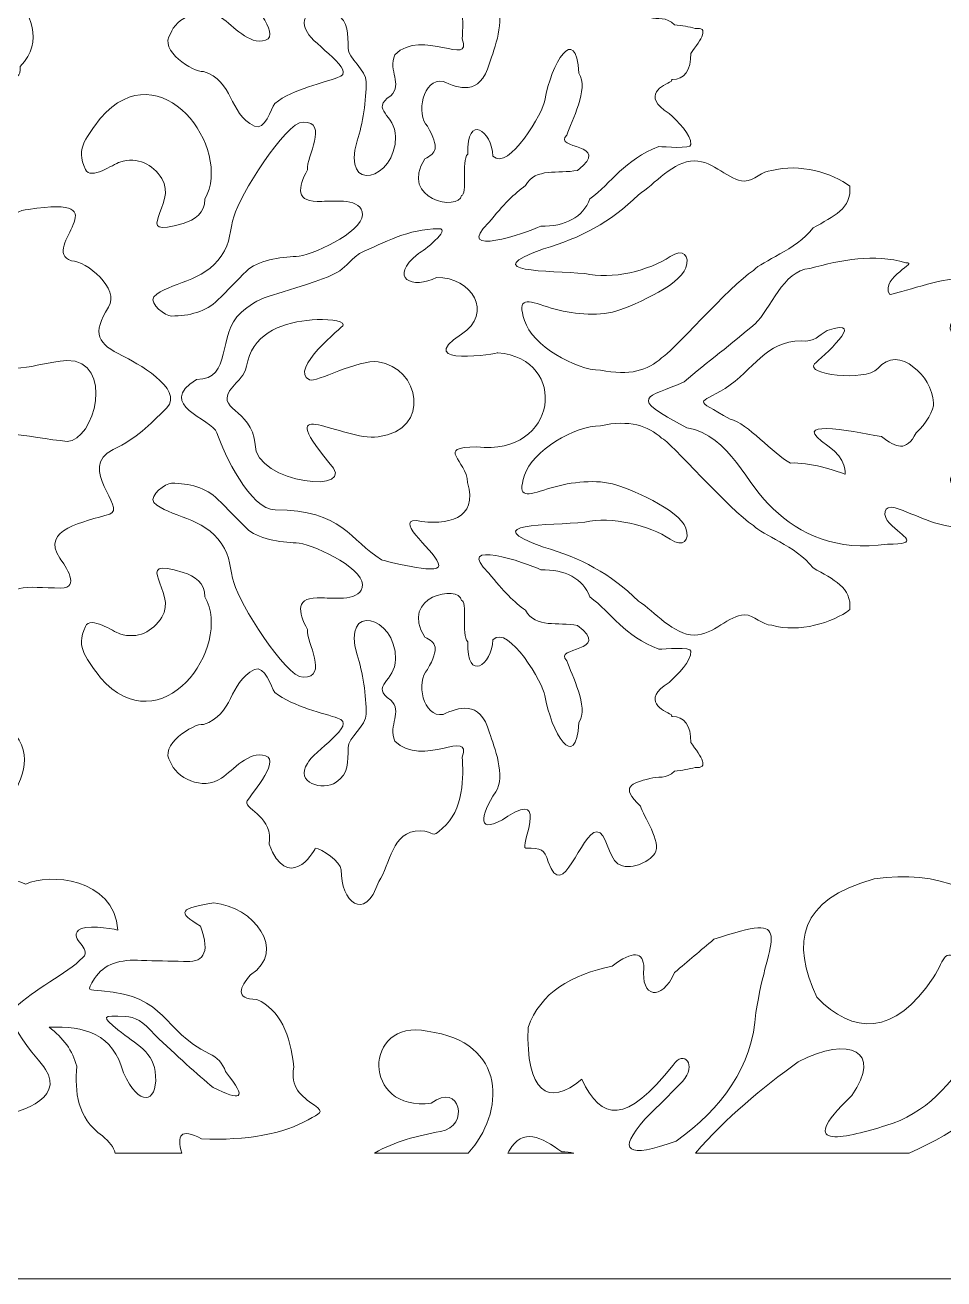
# Model space of a CAD drawing. Header units: centimetres. Extents: x 11.1 to 45, y -13.4 to 13.9.
# Drawn here: x 34.88 to 40.21, y -13.4 to -6.12 of the extents above; entities that cross this region are included whole.
import ezdxf

# ---------------------------------------------------------------- set-up
doc = ezdxf.new("R2010")
doc.units = ezdxf.units.CM
doc.header["$MEASUREMENT"] = 0
doc.layers.add('layer 1', color=7, linetype='Continuous')

msp = doc.modelspace()

# ---------------------------------------------------------------- linework, layer by layer
at = {"layer": 'layer 1', "color": 242, "lineweight": 9}
for points, knots in [([(28.66416, 13.34877), (28.66416, 13.34877), (28.66416, 13.9212), (28.66416, 13.9212), (28.66416, 13.9212), (28.66416, 13.9212), (44.96553, 13.9212), (44.96553, 13.9212), (44.96553, 13.9212), (44.96553, 13.9212), (44.96553, -13.3973), (44.96553, -13.3973), (44.96553, -13.3973), (44.96553, -13.3973), (28.66416, -13.3973), (28.66416, -13.3973), (28.66416, -13.3973), (28.66416, -13.3973), (28.66416, 13.34877), (28.66416, 13.34877)], [0, 0, 0, 0, 0.1666667, 0.1666667, 0.1666667, 0.1666667, 0.3333333, 0.3333333, 0.3333333, 0.3333333, 0.5, 0.5, 0.5, 0.5, 0.6666667, 0.6666667, 0.6666667, 0.6666667, 1, 1, 1, 1]), ([(35.46611, -5.19687), (35.42157, -5.20961), (35.26886, -5.22874), (35.23704, -5.19687), (35.23704, -5.19687), (35.17977, -5.13951), (35.31976, -5.09489), (35.26249, -5.03753), (35.26249, -5.03753), (35.16705, -4.94193), (34.97616, -4.85271), (34.86799, -4.74435), (34.86799, -4.74435), (34.79163, -4.66786), (34.99525, -4.4639), (35.04615, -4.38743), (35.04615, -4.38743), (35.16069, -4.21534), (34.87435, -4.11973), (34.74072, -4.11973), (34.74072, -4.11973), (34.57161, -4.13333), (34.6088, -4.29437), (34.3844, -4.25358), (34.3844, -4.25358), (34.18713, -4.28366), (34.25715, -4.58153), (34.05353, -4.34919), (34.05353, -4.34919), (33.86179, -4.19198), (33.8772, -4.33289), (33.77991, -4.45753), (33.77991, -4.45753), (33.5763, -4.6615), (33.15634, -4.55314), (32.95273, -4.91007), (32.95273, -4.91007), (32.91455, -5.03753), (32.84455, -5.12675), (32.84455, -5.27336), (32.84455, -5.27336), (32.77191, -5.46564), (32.89159, -5.39687), (33.05588, -5.2471), (33.05588, -5.2471), (33.27766, -4.9931), (33.78019, -4.75619), (34.16806, -4.78896), (34.16806, -4.78896), (34.28259, -4.82721), (34.58802, -4.89094), (34.47348, -4.92917), (34.47348, -4.92917), (34.53727, -5.03295), (34.15758, -5.00957), (33.90081, -5.05665), (33.90081, -5.05665), (33.44904, -5.20324), (33.00363, -5.34983), (32.83819, -5.85973), (32.83819, -5.85973), (32.61619, -6.09179), (33.03282, -5.99668), (33.13089, -6.22302), (33.13089, -6.22302), (33.21101, -6.31064), (33.29695, -6.58786), (33.29633, -6.6883), (33.29633, -6.6883), (33.34913, -6.74709), (33.41681, -6.43142), (33.60811, -6.46523), (33.60811, -6.46523), (33.70356, -6.46523), (33.69719, -6.57995), (33.7481, -6.59269), (33.7481, -6.59269), (33.73008, -6.54753), (34.13306, -6.52734), (33.94536, -6.66918), (33.94536, -6.66918), (33.78628, -6.74566), (33.97717, -6.87951), (34.10443, -6.79665), (34.10443, -6.79665), (34.22501, -6.74566), (34.23228, -6.52894), (34.12352, -6.45247), (34.12352, -6.45247), (34.03794, -6.12392), (34.45829, -6.37847), (34.42258, -6.41424), (34.42258, -6.41424), (34.42258, -6.50346), (34.46712, -6.59269), (34.57529, -6.59269), (34.57529, -6.59269), (34.74709, -6.59269), (34.58802, -6.46523), (34.66437, -6.42697), (34.66437, -6.42697), (34.73436, -6.39511), (34.85526, -6.47796), (34.8489, -6.35687), (34.8489, -6.35687), (34.99301, -6.20603), (34.89801, -6.05518), (34.81708, -5.90435), (34.81708, -5.90435), (34.80817, -5.80362), (34.62451, -5.91795), (34.59438, -5.97445), (34.59438, -5.97445), (34.10384, -5.97445), (34.51197, -5.8661), (34.45439, -5.57292), (34.45439, -5.57292), (34.42258, -5.46457), (34.35895, -5.41358), (34.27623, -5.37534), (34.27623, -5.37534), (34.09806, -5.2861), (33.96444, -5.13951), (34.2635, -5.13951), (34.2635, -5.13951), (34.25973, -5.22246), (34.76556, -5.55392), (34.93161, -5.46457), (34.93161, -5.46457), (35.05998, -5.52606), (35.44293, -5.50458), (35.46611, -5.19687)], [0, 0, 0, 0, 0.0294118, 0.0294118, 0.0294118, 0.0294118, 0.0588235, 0.0588235, 0.0588235, 0.0588235, 0.0882353, 0.0882353, 0.0882353, 0.0882353, 0.1176471, 0.1176471, 0.1176471, 0.1176471, 0.1470588, 0.1470588, 0.1470588, 0.1470588, 0.1764706, 0.1764706, 0.1764706, 0.1764706, 0.2058824, 0.2058824, 0.2058824, 0.2058824, 0.2352941, 0.2352941, 0.2352941, 0.2352941, 0.2647059, 0.2647059, 0.2647059, 0.2647059, 0.2941176, 0.2941176, 0.2941176, 0.2941176, 0.3235294, 0.3235294, 0.3235294, 0.3235294, 0.3529412, 0.3529412, 0.3529412, 0.3529412, 0.3823529, 0.3823529, 0.3823529, 0.3823529, 0.4117647, 0.4117647, 0.4117647, 0.4117647, 0.4411765, 0.4411765, 0.4411765, 0.4411765, 0.4705882, 0.4705882, 0.4705882, 0.4705882, 0.5, 0.5, 0.5, 0.5, 0.5294118, 0.5294118, 0.5294118, 0.5294118, 0.5588235, 0.5588235, 0.5588235, 0.5588235, 0.5882353, 0.5882353, 0.5882353, 0.5882353, 0.6176471, 0.6176471, 0.6176471, 0.6176471, 0.6470588, 0.6470588, 0.6470588, 0.6470588, 0.6764706, 0.6764706, 0.6764706, 0.6764706, 0.7058824, 0.7058824, 0.7058824, 0.7058824, 0.7352941, 0.7352941, 0.7352941, 0.7352941, 0.7647059, 0.7647059, 0.7647059, 0.7647059, 0.7941176, 0.7941176, 0.7941176, 0.7941176, 0.8235294, 0.8235294, 0.8235294, 0.8235294, 0.8529412, 0.8529412, 0.8529412, 0.8529412, 0.8823529, 0.8823529, 0.8823529, 0.8823529, 0.9117647, 0.9117647, 0.9117647, 0.9117647, 0.9411765, 0.9411765, 0.9411765, 0.9411765, 1, 1, 1, 1]), ([(37.02283, -6.28889), (37.17981, -6.12993), (37.47704, -6.36777), (37.41227, -6.19608), (37.41227, -6.19608), (37.42404, -6.09333), (37.42172, -5.88073), (37.29868, -5.78448), (37.29868, -5.78448), (37.22972, -5.71588), (37.25811, -5.76834), (37.16887, -5.76834), (37.16887, -5.76834), (37.00254, -5.76834), (36.99849, -5.57464), (36.92953, -5.47376), (36.92953, -5.47376), (36.84435, -5.23115), (36.71047, -5.35879), (36.71047, -5.54237), (36.71047, -5.54237), (36.71047, -5.58675), (36.59688, -5.66745), (36.56037, -5.66745), (36.56037, -5.66745), (36.55186, -5.63658), (36.39887, -5.40987), (36.29263, -5.69167), (36.29263, -5.69167), (36.32131, -5.84434), (36.15756, -5.88789), (36.16282, -5.93782), (36.16282, -5.93782), (36.16687, -5.95396), (36.36565, -6.17591), (36.27234, -6.20415), (36.27234, -6.20415), (36.17499, -6.23644), (36.08573, -6.11941), (36.01677, -6.07502), (36.01677, -6.07502), (35.90725, -5.99533), (35.74769, -6.07941), (35.72064, -6.16783), (35.72064, -6.16783), (35.64726, -6.26208), (35.85471, -6.39482), (35.9113, -6.38575), (35.9113, -6.38575), (36.0898, -6.44223), (36.05329, -6.62786), (36.20744, -6.70453), (36.20744, -6.70453), (36.26829, -6.73278), (36.3048, -6.60365), (36.32508, -6.57138), (36.32508, -6.57138), (36.43382, -6.48661), (36.61826, -6.4503), (36.69018, -6.42207), (36.69018, -6.42207), (36.81587, -6.38714), (36.5441, -6.22839), (36.51575, -6.15976), (36.51575, -6.15976), (36.43867, -6.04677), (36.60499, -5.99835), (36.68207, -6.05081), (36.68207, -6.05081), (36.75509, -6.09923), (36.75103, -6.16783), (36.75103, -6.25258), (36.75103, -6.25258), (36.75103, -6.30504), (36.85651, -6.38171), (36.85651, -6.44628), (36.85651, -6.44628), (36.85651, -6.55119), (36.83622, -6.69243), (36.80377, -6.78928), (36.80377, -6.78928), (36.71048, -7.09876), (37.02689, -7.01935), (37.02689, -6.76506), (37.02689, -6.76506), (37.02689, -6.63593), (36.87273, -6.61172), (36.99849, -6.52697), (36.99849, -6.52697), (37.07143, -6.45835), (36.98078, -6.38435), (37.02283, -6.28889)], [0, 0, 0, 0, 0.0416667, 0.0416667, 0.0416667, 0.0416667, 0.0833333, 0.0833333, 0.0833333, 0.0833333, 0.125, 0.125, 0.125, 0.125, 0.1666667, 0.1666667, 0.1666667, 0.1666667, 0.2083333, 0.2083333, 0.2083333, 0.2083333, 0.25, 0.25, 0.25, 0.25, 0.2916667, 0.2916667, 0.2916667, 0.2916667, 0.3333333, 0.3333333, 0.3333333, 0.3333333, 0.375, 0.375, 0.375, 0.375, 0.4166667, 0.4166667, 0.4166667, 0.4166667, 0.4583333, 0.4583333, 0.4583333, 0.4583333, 0.5, 0.5, 0.5, 0.5, 0.5416667, 0.5416667, 0.5416667, 0.5416667, 0.5833333, 0.5833333, 0.5833333, 0.5833333, 0.625, 0.625, 0.625, 0.625, 0.6666667, 0.6666667, 0.6666667, 0.6666667, 0.7083333, 0.7083333, 0.7083333, 0.7083333, 0.75, 0.75, 0.75, 0.75, 0.7916667, 0.7916667, 0.7916667, 0.7916667, 0.8333333, 0.8333333, 0.8333333, 0.8333333, 0.875, 0.875, 0.875, 0.875, 0.9166667, 0.9166667, 0.9166667, 0.9166667, 1, 1, 1, 1]), ([(38.61414, -6.62949), (38.44529, -6.5255), (38.58257, -6.46384), (38.62602, -6.44425), (38.62602, -6.44425), (38.62792, -6.44044), (38.62765, -6.43252), (38.63217, -6.43261), (38.63217, -6.43261), (38.69993, -6.43397), (38.74389, -6.37866), (38.73951, -6.28103), (38.73951, -6.28103), (38.80264, -6.19711), (38.84889, -6.12698), (38.7647, -6.13682), (38.7647, -6.13682), (38.73106, -6.12571), (38.689, -6.11972), (38.64516, -6.11524), (38.64516, -6.11524), (38.59859, -6.06597), (38.54705, -6.08583), (38.50211, -6.07286), (38.50211, -6.07286), (38.39568, -6.04217), (38.32629, -6.02721), (38.44772, -5.91217), (38.44772, -5.91217), (38.46357, -5.85305), (38.57452, -5.70328), (38.53092, -5.63626), (38.53092, -5.63626), (38.49527, -5.58503), (38.38433, -5.53379), (38.31697, -5.57714), (38.31697, -5.57714), (38.25753, -5.61656), (38.25358, -5.76239), (38.19414, -5.76239), (38.19414, -5.76239), (38.10301, -5.76239), (37.99603, -5.34067), (37.91283, -5.58897), (37.91283, -5.58897), (37.88905, -5.66387), (37.8732, -5.6678), (37.78207, -5.6678), (37.78207, -5.6678), (37.74245, -5.6678), (37.92075, -6.0107), (37.67906, -5.85305), (37.67906, -5.85305), (37.49283, -5.73086), (37.51661, -5.85699), (37.60774, -5.99493), (37.60774, -5.99493), (37.66717, -6.08559), (37.59981, -6.25507), (37.57208, -6.33783), (37.57208, -6.33783), (37.51529, -6.53622), (37.38849, -6.48104), (37.30265, -6.44425), (37.30265, -6.44425), (37.18642, -6.42323), (37.14285, -6.63607), (37.21152, -6.70439), (37.21152, -6.70439), (37.28395, -6.83392), (37.26251, -6.86065), (37.19567, -6.89355), (37.19567, -6.89355), (37.04657, -7.13133), (37.39643, -7.19979), (37.40963, -7.10639), (37.40963, -7.10639), (37.44529, -7.10639), (37.40567, -6.90538), (37.44529, -6.86597), (37.44529, -6.86597), (37.44022, -6.62646), (37.58493, -6.73024), (37.59189, -6.87779), (37.59189, -6.87779), (37.68169, -6.97266), (37.88713, -6.61477), (37.89302, -6.55461), (37.89302, -6.55461), (37.92828, -6.34147), (38.07358, -6.09867), (38.09112, -6.39695), (38.09112, -6.39695), (38.15056, -6.48761), (38.04754, -6.67284), (38.01981, -6.75561), (38.01981, -6.75561), (37.93365, -6.84031), (38.28827, -6.80089), (38.0832, -6.96056), (38.0832, -6.96056), (37.96574, -6.98379), (37.84337, -6.94109), (37.77985, -7.04909), (37.77985, -7.04909), (37.71765, -7.09391), (37.65075, -7.15972), (37.56811, -7.26406), (37.56811, -7.26406), (37.35649, -7.47001), (37.78574, -7.3255), (37.86924, -7.28376), (37.86924, -7.28376), (38.00945, -7.28792), (38.11504, -7.23266), (38.15452, -7.12609), (38.15452, -7.12609), (38.28131, -7.03216), (38.35263, -6.89948), (38.5547, -6.82261), (38.5547, -6.82261), (38.5864, -6.82261), (38.74093, -6.83839), (38.74093, -6.81079), (38.74093, -6.81079), (38.74093, -6.75167), (38.66564, -6.67679), (38.61414, -6.62949)], [0, 0, 0, 0, 0.030303, 0.030303, 0.030303, 0.030303, 0.0606061, 0.0606061, 0.0606061, 0.0606061, 0.0909091, 0.0909091, 0.0909091, 0.0909091, 0.1212121, 0.1212121, 0.1212121, 0.1212121, 0.1515152, 0.1515152, 0.1515152, 0.1515152, 0.1818182, 0.1818182, 0.1818182, 0.1818182, 0.2121212, 0.2121212, 0.2121212, 0.2121212, 0.2424242, 0.2424242, 0.2424242, 0.2424242, 0.2727273, 0.2727273, 0.2727273, 0.2727273, 0.3030303, 0.3030303, 0.3030303, 0.3030303, 0.3333333, 0.3333333, 0.3333333, 0.3333333, 0.3636364, 0.3636364, 0.3636364, 0.3636364, 0.3939394, 0.3939394, 0.3939394, 0.3939394, 0.4242424, 0.4242424, 0.4242424, 0.4242424, 0.4545455, 0.4545455, 0.4545455, 0.4545455, 0.4848485, 0.4848485, 0.4848485, 0.4848485, 0.5151515, 0.5151515, 0.5151515, 0.5151515, 0.5454545, 0.5454545, 0.5454545, 0.5454545, 0.5757576, 0.5757576, 0.5757576, 0.5757576, 0.6060606, 0.6060606, 0.6060606, 0.6060606, 0.6363636, 0.6363636, 0.6363636, 0.6363636, 0.6666667, 0.6666667, 0.6666667, 0.6666667, 0.6969697, 0.6969697, 0.6969697, 0.6969697, 0.7272727, 0.7272727, 0.7272727, 0.7272727, 0.7575758, 0.7575758, 0.7575758, 0.7575758, 0.7878788, 0.7878788, 0.7878788, 0.7878788, 0.8181818, 0.8181818, 0.8181818, 0.8181818, 0.8484848, 0.8484848, 0.8484848, 0.8484848, 0.8787879, 0.8787879, 0.8787879, 0.8787879, 0.9090909, 0.9090909, 0.9090909, 0.9090909, 0.9393939, 0.9393939, 0.9393939, 0.9393939, 1, 1, 1, 1]), ([(35.79405, -7.26841), (35.86234, -7.24732), (35.92036, -7.20802), (35.92036, -7.12779), (35.92036, -7.12779), (36.08548, -6.8329), (35.66444, -6.25691), (35.31353, -6.65683), (35.31353, -6.65683), (35.24351, -6.75965), (35.16349, -6.8293), (35.22684, -6.95534), (35.22684, -6.95534), (35.25684, -7.01835), (35.38688, -6.92547), (35.42689, -6.91222), (35.42689, -6.91222), (35.53025, -6.87905), (35.61695, -6.92547), (35.67029, -7.0084), (35.67029, -7.0084), (35.7669, -7.15256), (35.47895, -7.36577), (35.79405, -7.26841)], [0, 0, 0, 0, 0.1428571, 0.1428571, 0.1428571, 0.1428571, 0.2857143, 0.2857143, 0.2857143, 0.2857143, 0.4285714, 0.4285714, 0.4285714, 0.4285714, 0.5714286, 0.5714286, 0.5714286, 0.5714286, 0.7142857, 0.7142857, 0.7142857, 0.7142857, 1, 1, 1, 1]), ([(36.83422, -7.21826), (36.83422, -7.11867), (36.67153, -7.14046), (36.59957, -7.14046), (36.59957, -7.14046), (36.43893, -7.15088), (36.46188, -7.05957), (36.51509, -6.95684), (36.51509, -6.95684), (36.50884, -6.88216), (36.64024, -6.67985), (36.49007, -6.67985), (36.49007, -6.67985), (36.38703, -6.67985), (36.11718, -7.11623), (36.0896, -7.22448), (36.0896, -7.22448), (36.06144, -7.31163), (36.07396, -7.37699), (36.01452, -7.4579), (36.01452, -7.4579), (35.92065, -7.60758), (35.70791, -7.61205), (35.62344, -7.69443), (35.62344, -7.69443), (35.59528, -7.738), (35.69226, -7.80647), (35.72668, -7.80647), (35.72668, -7.80647), (35.82993, -7.80647), (35.92691, -7.78156), (35.99574, -7.71309), (35.99574, -7.71309), (36.05102, -7.65707), (36.10629, -7.60105), (36.16156, -7.54503), (36.16156, -7.54503), (36.22101, -7.4859), (36.3618, -7.46101), (36.4494, -7.46101), (36.4494, -7.46101), (36.52801, -7.46101), (36.83422, -7.32034), (36.83422, -7.21826)], [0, 0, 0, 0, 0.0833333, 0.0833333, 0.0833333, 0.0833333, 0.1666667, 0.1666667, 0.1666667, 0.1666667, 0.25, 0.25, 0.25, 0.25, 0.3333333, 0.3333333, 0.3333333, 0.3333333, 0.4166667, 0.4166667, 0.4166667, 0.4166667, 0.5, 0.5, 0.5, 0.5, 0.5833333, 0.5833333, 0.5833333, 0.5833333, 0.6666667, 0.6666667, 0.6666667, 0.6666667, 0.75, 0.75, 0.75, 0.75, 0.8333333, 0.8333333, 0.8333333, 0.8333333, 1, 1, 1, 1]), ([(35.11992, -8.53422), (34.91472, -8.51654), (34.59278, -8.41402), (34.41925, -8.59285), (34.41925, -8.59285), (34.43494, -8.62304), (34.47208, -8.66007), (34.51371, -8.69766), (34.51371, -8.69766), (34.68104, -8.66982), (34.81385, -8.89594), (34.55296, -8.88252), (34.55296, -8.88252), (34.49899, -8.88252), (34.29781, -8.73487), (34.24385, -8.84225), (34.24385, -8.84225), (34.21011, -8.91606), (34.30212, -9.06371), (34.16046, -9.06371), (34.16046, -9.06371), (34.08624, -9.06371), (33.91759, -8.98989), (33.91759, -9.057), (33.91759, -9.057), (33.91759, -9.2449), (34.15371, -9.54017), (34.29538, -9.63412), (34.29538, -9.63412), (34.41006, -9.70794), (34.76087, -9.73479), (34.76087, -9.55359), (34.76087, -9.55359), (34.76087, -9.33885), (34.87556, -9.38582), (35.0847, -9.38582), (35.0847, -9.38582), (35.19939, -9.38582), (35.11168, -9.25832), (35.07795, -9.21135), (35.07795, -9.21135), (34.96327, -9.04356), (35.21962, -9.00331), (35.36804, -8.95634), (35.36804, -8.95634), (35.46924, -8.92278), (35.1724, -8.68791), (35.38828, -8.58052), (35.38828, -8.58052), (35.52995, -8.51343), (35.59067, -8.44632), (35.69861, -8.33895), (35.69861, -8.33895), (35.80656, -8.23156), (35.50972, -8.0705), (35.44225, -8.03695), (35.44225, -8.03695), (35.30058, -7.96984), (35.2601, -7.90945), (35.36129, -7.7551), (35.36129, -7.7551), (35.42876, -7.64773), (35.23312, -7.48667), (35.14542, -7.48667), (35.14542, -7.48667), (34.94985, -7.41177), (35.45362, -7.0979), (34.8958, -7.18777), (34.8958, -7.18777), (34.78786, -7.18777), (34.7204, -7.33902), (34.76087, -7.13771), (34.76087, -7.13771), (34.84614, -6.84527), (34.67643, -6.85768), (34.43705, -6.91624), (34.43705, -6.91624), (34.29538, -6.91624), (34.05926, -7.08401), (34.01878, -7.20482), (34.01878, -7.20482), (34.00529, -7.25849), (33.89238, -7.56235), (33.95309, -7.58921), (33.95309, -7.58921), (33.94308, -7.55661), (34.30691, -7.42552), (34.23466, -7.64102), (34.23466, -7.64102), (34.19415, -7.72021), (34.20029, -7.81221), (34.3352, -7.80142), (34.3352, -7.80142), (34.44988, -7.74773), (34.45851, -7.66423), (34.62717, -7.62397), (34.62717, -7.62397), (34.74578, -7.63814), (34.76069, -7.80784), (34.68667, -7.80208), (34.68667, -7.80208), (34.68667, -7.84905), (34.27149, -7.96556), (34.51436, -8.04609), (34.51436, -8.04609), (34.82243, -8.16777), (34.90582, -8.0825), (35.11843, -8.0638), (35.11843, -8.0638), (35.40177, -8.0638), (35.27847, -8.53422), (35.11992, -8.53422)], [0, 0, 0, 0, 0.0344828, 0.0344828, 0.0344828, 0.0344828, 0.0689655, 0.0689655, 0.0689655, 0.0689655, 0.1034483, 0.1034483, 0.1034483, 0.1034483, 0.137931, 0.137931, 0.137931, 0.137931, 0.1724138, 0.1724138, 0.1724138, 0.1724138, 0.2068966, 0.2068966, 0.2068966, 0.2068966, 0.2413793, 0.2413793, 0.2413793, 0.2413793, 0.2758621, 0.2758621, 0.2758621, 0.2758621, 0.3103448, 0.3103448, 0.3103448, 0.3103448, 0.3448276, 0.3448276, 0.3448276, 0.3448276, 0.3793103, 0.3793103, 0.3793103, 0.3793103, 0.4137931, 0.4137931, 0.4137931, 0.4137931, 0.4482759, 0.4482759, 0.4482759, 0.4482759, 0.4827586, 0.4827586, 0.4827586, 0.4827586, 0.5172414, 0.5172414, 0.5172414, 0.5172414, 0.5517241, 0.5517241, 0.5517241, 0.5517241, 0.5862069, 0.5862069, 0.5862069, 0.5862069, 0.6206897, 0.6206897, 0.6206897, 0.6206897, 0.6551724, 0.6551724, 0.6551724, 0.6551724, 0.6896552, 0.6896552, 0.6896552, 0.6896552, 0.7241379, 0.7241379, 0.7241379, 0.7241379, 0.7586207, 0.7586207, 0.7586207, 0.7586207, 0.7931034, 0.7931034, 0.7931034, 0.7931034, 0.8275862, 0.8275862, 0.8275862, 0.8275862, 0.862069, 0.862069, 0.862069, 0.862069, 0.8965517, 0.8965517, 0.8965517, 0.8965517, 0.9310345, 0.9310345, 0.9310345, 0.9310345, 1, 1, 1, 1]), ([(39.66306, -7.05267), (39.56396, -6.97653), (39.36845, -6.91715), (39.21007, -6.96179), (39.21007, -6.96179), (39.15297, -6.96179), (39.1111, -7.02237), (39.05019, -7.02237), (39.05019, -7.02237), (38.96264, -7.02237), (38.87129, -6.90501), (38.76089, -6.90501), (38.76089, -6.90501), (38.63908, -6.90501), (38.52869, -7.04132), (38.43733, -7.1019), (38.43733, -7.1019), (38.26994, -7.26425), (38.10241, -7.35194), (37.88537, -7.4162), (37.88537, -7.4162), (37.4872, -7.55654), (37.92142, -7.54122), (38.12519, -7.56008), (38.12519, -7.56008), (38.27746, -7.59794), (38.50205, -7.54115), (38.62005, -7.46162), (38.62005, -7.46162), (38.69999, -7.40861), (38.73425, -7.45784), (38.7114, -7.52599), (38.7114, -7.52599), (38.67715, -7.63202), (38.37642, -7.76076), (38.28506, -7.78349), (38.28506, -7.78349), (38.16706, -7.80999), (38.02242, -7.79106), (37.90822, -7.75319), (37.90822, -7.75319), (37.79021, -7.71533), (37.7293, -7.6926), (37.77498, -7.83272), (37.77498, -7.83272), (37.82067, -7.9766), (38.06809, -8.12049), (38.21655, -8.12049), (38.21655, -8.12049), (38.38277, -8.15582), (38.49317, -8.12176), (38.57056, -8.04854), (38.57056, -8.04854), (38.61544, -8.03496), (38.96773, -7.62921), (39.10349, -7.54115), (39.10349, -7.54115), (39.15609, -7.48406), (39.34546, -7.42666), (39.44989, -7.29501), (39.44989, -7.29501), (39.56922, -7.22625), (39.67457, -7.18333), (39.66306, -7.05267)], [0, 0, 0, 0, 0.0588235, 0.0588235, 0.0588235, 0.0588235, 0.1176471, 0.1176471, 0.1176471, 0.1176471, 0.1764706, 0.1764706, 0.1764706, 0.1764706, 0.2352941, 0.2352941, 0.2352941, 0.2352941, 0.2941176, 0.2941176, 0.2941176, 0.2941176, 0.3529412, 0.3529412, 0.3529412, 0.3529412, 0.4117647, 0.4117647, 0.4117647, 0.4117647, 0.4705882, 0.4705882, 0.4705882, 0.4705882, 0.5294118, 0.5294118, 0.5294118, 0.5294118, 0.5882353, 0.5882353, 0.5882353, 0.5882353, 0.6470588, 0.6470588, 0.6470588, 0.6470588, 0.7058824, 0.7058824, 0.7058824, 0.7058824, 0.7647059, 0.7647059, 0.7647059, 0.7647059, 0.8235294, 0.8235294, 0.8235294, 0.8235294, 0.8823529, 0.8823529, 0.8823529, 0.8823529, 1, 1, 1, 1]), ([(37.61996, -8.01919), (38.03657, -8.05592), (37.96963, -8.61842), (37.49878, -8.56674), (37.49878, -8.56674), (37.24952, -8.56674), (37.44339, -8.64252), (37.44339, -8.77338), (37.44339, -8.77338), (37.50859, -8.98688), (37.32676, -9.02592), (37.14566, -8.99378), (37.14566, -8.99378), (37.0141, -8.99378), (37.27721, -9.18664), (37.27721, -9.25553), (37.27721, -9.25553), (37.27721, -9.31062), (36.9587, -9.22797), (36.94485, -9.22108), (36.94485, -9.22108), (36.76448, -9.11089), (36.71701, -8.93179), (36.32861, -8.93179), (36.32861, -8.93179), (36.1832, -8.93179), (36.03087, -8.60808), (35.98932, -8.48411), (35.98932, -8.48411), (35.96163, -8.40144), (35.62927, -8.32569), (35.87161, -8.17416), (35.87161, -8.17416), (36.08546, -8.17416), (35.98552, -7.91396), (36.13053, -7.78616), (36.13053, -7.78616), (36.17285, -7.74889), (36.22562, -7.71144), (36.28694, -7.69227), (36.28694, -7.69227), (36.78703, -7.54249), (36.67209, -7.55784), (36.81711, -7.44253), (36.81711, -7.44253), (36.96444, -7.37973), (37.09945, -7.29942), (37.27721, -7.29942), (37.27721, -7.29942), (37.35338, -7.29942), (37.1872, -7.43028), (37.15951, -7.44405), (37.15951, -7.44405), (36.97717, -7.58641), (37.12951, -7.65528), (37.26336, -7.58181), (37.26336, -7.58181), (37.47109, -7.58181), (37.59572, -7.78843), (37.40877, -7.91242), (37.40877, -7.91242), (37.11795, -8.10528), (37.63034, -8.02262), (37.61996, -8.01919)], [0, 0, 0, 0, 0.0588235, 0.0588235, 0.0588235, 0.0588235, 0.1176471, 0.1176471, 0.1176471, 0.1176471, 0.1764706, 0.1764706, 0.1764706, 0.1764706, 0.2352941, 0.2352941, 0.2352941, 0.2352941, 0.2941176, 0.2941176, 0.2941176, 0.2941176, 0.3529412, 0.3529412, 0.3529412, 0.3529412, 0.4117647, 0.4117647, 0.4117647, 0.4117647, 0.4705882, 0.4705882, 0.4705882, 0.4705882, 0.5294118, 0.5294118, 0.5294118, 0.5294118, 0.5882353, 0.5882353, 0.5882353, 0.5882353, 0.6470588, 0.6470588, 0.6470588, 0.6470588, 0.7058824, 0.7058824, 0.7058824, 0.7058824, 0.7647059, 0.7647059, 0.7647059, 0.7647059, 0.8235294, 0.8235294, 0.8235294, 0.8235294, 0.8823529, 0.8823529, 0.8823529, 0.8823529, 1, 1, 1, 1]), ([(40.7835, -8.32229), (40.5818, -8.39221), (40.5889, -8.60448), (40.56077, -8.61584), (40.56077, -8.61584), (40.56357, -8.67955), (40.48398, -8.73718), (40.40267, -8.72872), (40.40267, -8.72872), (39.97361, -8.68404), (40.59919, -8.97945), (40.29906, -9.03126), (40.29906, -9.03126), (40.16543, -9.03126), (40.0485, -8.95926), (39.926, -8.92049), (39.926, -8.92049), (39.85361, -8.89832), (39.85361, -8.97033), (39.89258, -9.00911), (39.89258, -9.00911), (39.97611, -9.09218), (40.07634, -9.13096), (39.88145, -9.13096), (39.88145, -9.13096), (39.58618, -9.17543), (39.37079, -9.07215), (39.21884, -8.92601), (39.21884, -8.92601), (39.06442, -8.79464), (38.97133, -8.49834), (38.7177, -8.4552), (38.7177, -8.4552), (38.3592, -8.26836), (38.48923, -8.28328), (38.70099, -8.18934), (38.70099, -8.18934), (38.83649, -8.07119), (38.97755, -7.96964), (39.11304, -7.85146), (39.11304, -7.85146), (39.20213, -7.76839), (39.27452, -7.5413), (39.43042, -7.53022), (39.43042, -7.53022), (39.61603, -7.48023), (39.80165, -7.44321), (39.98725, -7.49698), (39.98725, -7.49698), (40.07077, -7.49145), (39.84247, -7.58006), (39.89258, -7.67977), (39.89258, -7.67977), (39.89816, -7.69085), (40.18213, -7.59114), (40.27123, -7.59114), (40.27123, -7.59114), (40.46054, -7.59114), (40.34361, -7.70192), (40.28236, -7.79054), (40.28236, -7.79054), (40.12645, -8.02317), (40.50509, -7.81824), (40.54406, -7.9401), (40.54406, -7.9401), (40.53014, -8.12566), (40.73801, -8.21059), (40.7835, -8.32229)], [0, 0, 0, 0, 0.0555556, 0.0555556, 0.0555556, 0.0555556, 0.1111111, 0.1111111, 0.1111111, 0.1111111, 0.1666667, 0.1666667, 0.1666667, 0.1666667, 0.2222222, 0.2222222, 0.2222222, 0.2222222, 0.2777778, 0.2777778, 0.2777778, 0.2777778, 0.3333333, 0.3333333, 0.3333333, 0.3333333, 0.3888889, 0.3888889, 0.3888889, 0.3888889, 0.4444444, 0.4444444, 0.4444444, 0.4444444, 0.5, 0.5, 0.5, 0.5, 0.5555556, 0.5555556, 0.5555556, 0.5555556, 0.6111111, 0.6111111, 0.6111111, 0.6111111, 0.6666667, 0.6666667, 0.6666667, 0.6666667, 0.7222222, 0.7222222, 0.7222222, 0.7222222, 0.7777778, 0.7777778, 0.7777778, 0.7777778, 0.8333333, 0.8333333, 0.8333333, 0.8333333, 0.8888889, 0.8888889, 0.8888889, 0.8888889, 1, 1, 1, 1]), ([(36.92629, -8.07207), (37.16453, -8.10535), (37.24032, -8.46707), (36.92498, -8.50835), (36.92498, -8.50835), (36.72083, -8.53506), (36.30297, -8.24621), (36.64019, -8.65629), (36.64019, -8.65629), (36.83407, -8.84915), (36.21089, -8.78027), (36.21089, -8.55297), (36.21089, -8.55297), (36.19609, -8.33385), (35.96306, -8.35791), (36.08187, -8.21678), (36.08187, -8.21678), (36.14284, -8.14432), (36.14681, -8.16003), (36.16983, -8.06672), (36.16983, -8.06672), (36.21127, -7.89863), (36.38499, -7.83953), (36.54195, -7.82887), (36.54195, -7.82887), (36.62014, -7.82355), (36.72329, -7.82956), (36.72329, -7.85732), (36.72329, -7.85732), (36.72329, -7.87109), (36.40231, -8.11537), (36.52694, -8.17736), (36.52694, -8.17736), (36.56468, -8.19345), (36.81217, -8.05615), (36.92629, -8.07207)], [0, 0, 0, 0, 0.1, 0.1, 0.1, 0.1, 0.2, 0.2, 0.2, 0.2, 0.3, 0.3, 0.3, 0.3, 0.4, 0.4, 0.4, 0.4, 0.5, 0.5, 0.5, 0.5, 0.6, 0.6, 0.6, 0.6, 0.7, 0.7, 0.7, 0.7, 0.8, 0.8, 0.8, 0.8, 1, 1, 1, 1]), ([(40.04819, -8.48492), (40.10287, -8.43324), (40.15442, -8.34995), (40.14873, -8.3112), (40.14873, -8.3112), (40.14266, -8.22669), (40.09497, -8.14856), (40.03372, -8.10435), (40.03372, -8.10435), (39.96456, -8.0455), (39.88522, -8.04062), (39.82577, -8.11179), (39.82577, -8.11179), (39.74782, -8.18934), (39.39702, -8.14504), (39.45826, -8.08411), (39.45826, -8.08411), (39.49167, -8.05087), (39.78122, -7.80716), (39.53065, -7.89024), (39.53065, -7.89024), (39.48064, -7.91804), (39.46144, -7.95987), (39.38031, -7.95118), (39.38031, -7.95118), (39.1736, -7.95005), (39.10563, -8.11922), (38.93891, -8.22632), (38.93891, -8.22632), (38.78502, -8.32519), (38.74927, -8.27708), (38.96827, -8.40536), (38.96827, -8.40536), (39.07099, -8.42769), (39.215, -8.60666), (39.31907, -8.66016), (39.31907, -8.66016), (39.42665, -8.65302), (39.58274, -8.70388), (39.6349, -8.72432), (39.6349, -8.72432), (39.6349, -8.72986), (39.64759, -8.63246), (39.53622, -8.56045), (39.53622, -8.56045), (39.29662, -8.40015), (39.65457, -8.47088), (39.84651, -8.50609), (39.84651, -8.50609), (39.93484, -8.5707), (39.98776, -8.59791), (40.04819, -8.48492)], [0, 0, 0, 0, 0.0714286, 0.0714286, 0.0714286, 0.0714286, 0.1428571, 0.1428571, 0.1428571, 0.1428571, 0.2142857, 0.2142857, 0.2142857, 0.2142857, 0.2857143, 0.2857143, 0.2857143, 0.2857143, 0.3571429, 0.3571429, 0.3571429, 0.3571429, 0.4285714, 0.4285714, 0.4285714, 0.4285714, 0.5, 0.5, 0.5, 0.5, 0.5714286, 0.5714286, 0.5714286, 0.5714286, 0.6428571, 0.6428571, 0.6428571, 0.6428571, 0.7142857, 0.7142857, 0.7142857, 0.7142857, 0.7857143, 0.7857143, 0.7857143, 0.7857143, 0.8571429, 0.8571429, 0.8571429, 0.8571429, 1, 1, 1, 1]), ([(39.66306, -9.51111), (39.56396, -9.58726), (39.36845, -9.64665), (39.21007, -9.602), (39.21007, -9.602), (39.15297, -9.602), (39.1111, -9.5414), (39.05019, -9.5414), (39.05019, -9.5414), (38.96264, -9.5414), (38.87129, -9.65879), (38.76089, -9.65879), (38.76089, -9.65879), (38.63908, -9.65879), (38.52869, -9.52247), (38.43733, -9.46189), (38.43733, -9.46189), (38.26994, -9.29954), (38.10241, -9.21185), (37.88537, -9.1476), (37.88537, -9.1476), (37.4872, -9.00726), (37.92142, -9.02258), (38.12519, -9.00372), (38.12519, -9.00372), (38.27746, -8.96586), (38.50205, -9.02265), (38.62005, -9.10218), (38.62005, -9.10218), (38.69999, -9.15519), (38.73425, -9.10595), (38.7114, -9.0378), (38.7114, -9.0378), (38.67715, -8.93178), (38.37642, -8.80302), (38.28506, -8.7803), (38.28506, -8.7803), (38.16706, -8.7538), (38.02242, -8.77274), (37.90822, -8.81061), (37.90822, -8.81061), (37.79021, -8.84847), (37.7293, -8.8712), (37.77498, -8.73108), (37.77498, -8.73108), (37.82067, -8.5872), (38.06809, -8.44331), (38.21655, -8.44331), (38.21655, -8.44331), (38.38277, -8.40797), (38.49317, -8.44204), (38.57056, -8.51525), (38.57056, -8.51525), (38.61544, -8.52883), (38.96773, -8.93459), (39.10349, -9.02265), (39.10349, -9.02265), (39.15609, -9.07974), (39.34546, -9.13714), (39.44989, -9.26879), (39.44989, -9.26879), (39.56922, -9.33755), (39.67457, -9.38047), (39.66306, -9.51111)], [0, 0, 0, 0, 0.0588235, 0.0588235, 0.0588235, 0.0588235, 0.1176471, 0.1176471, 0.1176471, 0.1176471, 0.1764706, 0.1764706, 0.1764706, 0.1764706, 0.2352941, 0.2352941, 0.2352941, 0.2352941, 0.2941176, 0.2941176, 0.2941176, 0.2941176, 0.3529412, 0.3529412, 0.3529412, 0.3529412, 0.4117647, 0.4117647, 0.4117647, 0.4117647, 0.4705882, 0.4705882, 0.4705882, 0.4705882, 0.5294118, 0.5294118, 0.5294118, 0.5294118, 0.5882353, 0.5882353, 0.5882353, 0.5882353, 0.6470588, 0.6470588, 0.6470588, 0.6470588, 0.7058824, 0.7058824, 0.7058824, 0.7058824, 0.7647059, 0.7647059, 0.7647059, 0.7647059, 0.8235294, 0.8235294, 0.8235294, 0.8235294, 0.8823529, 0.8823529, 0.8823529, 0.8823529, 1, 1, 1, 1]), ([(36.83422, -9.36556), (36.83422, -9.46515), (36.67153, -9.44335), (36.59957, -9.44335), (36.59957, -9.44335), (36.43893, -9.43294), (36.46188, -9.52425), (36.51509, -9.62698), (36.51509, -9.62698), (36.50884, -9.70166), (36.64024, -9.90396), (36.49007, -9.90396), (36.49007, -9.90396), (36.38703, -9.90396), (36.11718, -9.46758), (36.0896, -9.35933), (36.0896, -9.35933), (36.06144, -9.27218), (36.07396, -9.20683), (36.01452, -9.12592), (36.01452, -9.12592), (35.92065, -8.97623), (35.70791, -8.97176), (35.62344, -8.88939), (35.62344, -8.88939), (35.59528, -8.84582), (35.69226, -8.77735), (35.72668, -8.77735), (35.72668, -8.77735), (35.82993, -8.77735), (35.92691, -8.80225), (35.99574, -8.87073), (35.99574, -8.87073), (36.05102, -8.92675), (36.10629, -8.98276), (36.16156, -9.03877), (36.16156, -9.03877), (36.22101, -9.0979), (36.3618, -9.12281), (36.4494, -9.12281), (36.4494, -9.12281), (36.52801, -9.12281), (36.83422, -9.26347), (36.83422, -9.36556)], [0, 0, 0, 0, 0.0833333, 0.0833333, 0.0833333, 0.0833333, 0.1666667, 0.1666667, 0.1666667, 0.1666667, 0.25, 0.25, 0.25, 0.25, 0.3333333, 0.3333333, 0.3333333, 0.3333333, 0.4166667, 0.4166667, 0.4166667, 0.4166667, 0.5, 0.5, 0.5, 0.5, 0.5833333, 0.5833333, 0.5833333, 0.5833333, 0.6666667, 0.6666667, 0.6666667, 0.6666667, 0.75, 0.75, 0.75, 0.75, 0.8333333, 0.8333333, 0.8333333, 0.8333333, 1, 1, 1, 1]), ([(38.61414, -9.93431), (38.44529, -10.03829), (38.58257, -10.09995), (38.62602, -10.11954), (38.62602, -10.11954), (38.62792, -10.12335), (38.62765, -10.13128), (38.63217, -10.13119), (38.63217, -10.13119), (38.69993, -10.12983), (38.74389, -10.18513), (38.73951, -10.28277), (38.73951, -10.28277), (38.80264, -10.36668), (38.84889, -10.43682), (38.7647, -10.42698), (38.7647, -10.42698), (38.73106, -10.43809), (38.689, -10.44408), (38.64516, -10.44855), (38.64516, -10.44855), (38.59859, -10.49783), (38.54705, -10.47797), (38.50211, -10.49094), (38.50211, -10.49094), (38.39568, -10.52162), (38.32629, -10.53658), (38.44772, -10.65163), (38.44772, -10.65163), (38.46357, -10.71074), (38.57452, -10.86052), (38.53092, -10.92752), (38.53092, -10.92752), (38.49527, -10.97876), (38.38433, -11.03), (38.31697, -10.98665), (38.31697, -10.98665), (38.25753, -10.94724), (38.25358, -10.8014), (38.19414, -10.8014), (38.19414, -10.8014), (38.10301, -10.8014), (37.99603, -11.22313), (37.91283, -10.97482), (37.91283, -10.97482), (37.88905, -10.89993), (37.8732, -10.896), (37.78207, -10.896), (37.78207, -10.896), (37.74245, -10.896), (37.92075, -10.5531), (37.67906, -10.71074), (37.67906, -10.71074), (37.49283, -10.83292), (37.51661, -10.7068), (37.60774, -10.56886), (37.60774, -10.56886), (37.66717, -10.4782), (37.59981, -10.30873), (37.57208, -10.22596), (37.57208, -10.22596), (37.51529, -10.02758), (37.38849, -10.08276), (37.30265, -10.11954), (37.30265, -10.11954), (37.18642, -10.14056), (37.14285, -9.92772), (37.21152, -9.85941), (37.21152, -9.85941), (37.28395, -9.72986), (37.26251, -9.70315), (37.19567, -9.67023), (37.19567, -9.67023), (37.04657, -9.43247), (37.39643, -9.36401), (37.40963, -9.4574), (37.40963, -9.4574), (37.44529, -9.4574), (37.40567, -9.65842), (37.44529, -9.69783), (37.44529, -9.69783), (37.44022, -9.93733), (37.58493, -9.83356), (37.59189, -9.686), (37.59189, -9.686), (37.68169, -9.59114), (37.88713, -9.94903), (37.89302, -10.00918), (37.89302, -10.00918), (37.92828, -10.22233), (38.07358, -10.46513), (38.09112, -10.16685), (38.09112, -10.16685), (38.15056, -10.07619), (38.04754, -9.89096), (38.01981, -9.80817), (38.01981, -9.80817), (37.93365, -9.72347), (38.28827, -9.76291), (38.0832, -9.60324), (38.0832, -9.60324), (37.96574, -9.58001), (37.84337, -9.62271), (37.77985, -9.51471), (37.77985, -9.51471), (37.71765, -9.46989), (37.65075, -9.40408), (37.56811, -9.29974), (37.56811, -9.29974), (37.35649, -9.09378), (37.78574, -9.2383), (37.86924, -9.28004), (37.86924, -9.28004), (38.00945, -9.27587), (38.11504, -9.33114), (38.15452, -9.43768), (38.15452, -9.43768), (38.28131, -9.53162), (38.35263, -9.66432), (38.5547, -9.74118), (38.5547, -9.74118), (38.5864, -9.74118), (38.74093, -9.7254), (38.74093, -9.75299), (38.74093, -9.75299), (38.74093, -9.81212), (38.66564, -9.887), (38.61414, -9.93431)], [0, 0, 0, 0, 0.030303, 0.030303, 0.030303, 0.030303, 0.0606061, 0.0606061, 0.0606061, 0.0606061, 0.0909091, 0.0909091, 0.0909091, 0.0909091, 0.1212121, 0.1212121, 0.1212121, 0.1212121, 0.1515152, 0.1515152, 0.1515152, 0.1515152, 0.1818182, 0.1818182, 0.1818182, 0.1818182, 0.2121212, 0.2121212, 0.2121212, 0.2121212, 0.2424242, 0.2424242, 0.2424242, 0.2424242, 0.2727273, 0.2727273, 0.2727273, 0.2727273, 0.3030303, 0.3030303, 0.3030303, 0.3030303, 0.3333333, 0.3333333, 0.3333333, 0.3333333, 0.3636364, 0.3636364, 0.3636364, 0.3636364, 0.3939394, 0.3939394, 0.3939394, 0.3939394, 0.4242424, 0.4242424, 0.4242424, 0.4242424, 0.4545455, 0.4545455, 0.4545455, 0.4545455, 0.4848485, 0.4848485, 0.4848485, 0.4848485, 0.5151515, 0.5151515, 0.5151515, 0.5151515, 0.5454545, 0.5454545, 0.5454545, 0.5454545, 0.5757576, 0.5757576, 0.5757576, 0.5757576, 0.6060606, 0.6060606, 0.6060606, 0.6060606, 0.6363636, 0.6363636, 0.6363636, 0.6363636, 0.6666667, 0.6666667, 0.6666667, 0.6666667, 0.6969697, 0.6969697, 0.6969697, 0.6969697, 0.7272727, 0.7272727, 0.7272727, 0.7272727, 0.7575758, 0.7575758, 0.7575758, 0.7575758, 0.7878788, 0.7878788, 0.7878788, 0.7878788, 0.8181818, 0.8181818, 0.8181818, 0.8181818, 0.8484848, 0.8484848, 0.8484848, 0.8484848, 0.8787879, 0.8787879, 0.8787879, 0.8787879, 0.9090909, 0.9090909, 0.9090909, 0.9090909, 0.9393939, 0.9393939, 0.9393939, 0.9393939, 1, 1, 1, 1]), ([(35.79405, -9.29537), (35.86234, -9.31646), (35.92036, -9.35577), (35.92036, -9.436), (35.92036, -9.436), (36.08548, -9.7309), (35.66444, -10.30689), (35.31353, -9.90697), (35.31353, -9.90697), (35.24351, -9.80415), (35.16349, -9.73451), (35.22684, -9.60846), (35.22684, -9.60846), (35.25684, -9.54545), (35.38688, -9.63831), (35.42689, -9.65158), (35.42689, -9.65158), (35.53025, -9.68475), (35.61695, -9.63831), (35.67029, -9.55539), (35.67029, -9.55539), (35.7669, -9.41124), (35.47895, -9.19802), (35.79405, -9.29537)], [0, 0, 0, 0, 0.1428571, 0.1428571, 0.1428571, 0.1428571, 0.2857143, 0.2857143, 0.2857143, 0.2857143, 0.4285714, 0.4285714, 0.4285714, 0.4285714, 0.5714286, 0.5714286, 0.5714286, 0.5714286, 0.7142857, 0.7142857, 0.7142857, 0.7142857, 1, 1, 1, 1]), ([(37.02283, -10.27489), (37.17981, -10.43387), (37.47704, -10.19603), (37.41227, -10.36772), (37.41227, -10.36772), (37.42404, -10.47047), (37.42172, -10.68306), (37.29868, -10.77932), (37.29868, -10.77932), (37.22972, -10.84792), (37.25811, -10.79546), (37.16887, -10.79546), (37.16887, -10.79546), (37.00254, -10.79546), (36.99849, -10.98915), (36.92953, -11.09003), (36.92953, -11.09003), (36.84435, -11.33265), (36.71047, -11.205), (36.71047, -11.02143), (36.71047, -11.02143), (36.71047, -10.97705), (36.59688, -10.89635), (36.56037, -10.89635), (36.56037, -10.89635), (36.55186, -10.92722), (36.39887, -11.15392), (36.29263, -10.87212), (36.29263, -10.87212), (36.32131, -10.71944), (36.15756, -10.67589), (36.16282, -10.62597), (36.16282, -10.62597), (36.16687, -10.60983), (36.36565, -10.3879), (36.27234, -10.35963), (36.27234, -10.35963), (36.17499, -10.32736), (36.08573, -10.44439), (36.01677, -10.48878), (36.01677, -10.48878), (35.90725, -10.56847), (35.74769, -10.48439), (35.72064, -10.39597), (35.72064, -10.39597), (35.64726, -10.30172), (35.85471, -10.16898), (35.9113, -10.17805), (35.9113, -10.17805), (36.0898, -10.12157), (36.05329, -9.93593), (36.20744, -9.85927), (36.20744, -9.85927), (36.26829, -9.83102), (36.3048, -9.96014), (36.32508, -9.99242), (36.32508, -9.99242), (36.43382, -10.07719), (36.61826, -10.1135), (36.69018, -10.14174), (36.69018, -10.14174), (36.81587, -10.17665), (36.5441, -10.33539), (36.51575, -10.40404), (36.51575, -10.40404), (36.43867, -10.51702), (36.60499, -10.56544), (36.68207, -10.51298), (36.68207, -10.51298), (36.75509, -10.46457), (36.75103, -10.39597), (36.75103, -10.31122), (36.75103, -10.31122), (36.75103, -10.25876), (36.85651, -10.18209), (36.85651, -10.11752), (36.85651, -10.11752), (36.85651, -10.0126), (36.83622, -9.87137), (36.80377, -9.77451), (36.80377, -9.77451), (36.71048, -9.46504), (37.02689, -9.54445), (37.02689, -9.79874), (37.02689, -9.79874), (37.02689, -9.92787), (36.87273, -9.95207), (36.99849, -10.03681), (36.99849, -10.03681), (37.07143, -10.10544), (36.98078, -10.17945), (37.02283, -10.27489)], [0, 0, 0, 0, 0.0416667, 0.0416667, 0.0416667, 0.0416667, 0.0833333, 0.0833333, 0.0833333, 0.0833333, 0.125, 0.125, 0.125, 0.125, 0.1666667, 0.1666667, 0.1666667, 0.1666667, 0.2083333, 0.2083333, 0.2083333, 0.2083333, 0.25, 0.25, 0.25, 0.25, 0.2916667, 0.2916667, 0.2916667, 0.2916667, 0.3333333, 0.3333333, 0.3333333, 0.3333333, 0.375, 0.375, 0.375, 0.375, 0.4166667, 0.4166667, 0.4166667, 0.4166667, 0.4583333, 0.4583333, 0.4583333, 0.4583333, 0.5, 0.5, 0.5, 0.5, 0.5416667, 0.5416667, 0.5416667, 0.5416667, 0.5833333, 0.5833333, 0.5833333, 0.5833333, 0.625, 0.625, 0.625, 0.625, 0.6666667, 0.6666667, 0.6666667, 0.6666667, 0.7083333, 0.7083333, 0.7083333, 0.7083333, 0.75, 0.75, 0.75, 0.75, 0.7916667, 0.7916667, 0.7916667, 0.7916667, 0.8333333, 0.8333333, 0.8333333, 0.8333333, 0.875, 0.875, 0.875, 0.875, 0.9166667, 0.9166667, 0.9166667, 0.9166667, 1, 1, 1, 1]), ([(35.41553, -11.37195), (35.37099, -11.35921), (35.21828, -11.34009), (35.18647, -11.37195), (35.18647, -11.37195), (35.1292, -11.42932), (35.26919, -11.47393), (35.21191, -11.53129), (35.21191, -11.53129), (35.11647, -11.62689), (34.92558, -11.71612), (34.81741, -11.82447), (34.81741, -11.82447), (34.74105, -11.90096), (34.94467, -12.10493), (34.99558, -12.18139), (34.99558, -12.18139), (35.11011, -12.35348), (34.82377, -12.44909), (34.69015, -12.44909), (34.69015, -12.44909), (34.52103, -12.4355), (34.55823, -12.27445), (34.33383, -12.31525), (34.33383, -12.31525), (34.13655, -12.28517), (34.20657, -11.98729), (34.00295, -12.21963), (34.00295, -12.21963), (33.81121, -12.37685), (33.82663, -12.23593), (33.72934, -12.1113), (33.72934, -12.1113), (33.52572, -11.90733), (33.10577, -12.01568), (32.90216, -11.65876), (32.90216, -11.65876), (32.86397, -11.53129), (32.79398, -11.44207), (32.79398, -11.29546), (32.79398, -11.29546), (32.72133, -11.10318), (32.84101, -11.17196), (33.00531, -11.32173), (33.00531, -11.32173), (33.22708, -11.57572), (33.72961, -11.81263), (34.11748, -11.77987), (34.11748, -11.77987), (34.23202, -11.74162), (34.53744, -11.67788), (34.42291, -11.63965), (34.42291, -11.63965), (34.48669, -11.53588), (34.10701, -11.55926), (33.85024, -11.51217), (33.85024, -11.51217), (33.39846, -11.36558), (32.95306, -11.21899), (32.78762, -10.70909), (32.78762, -10.70909), (32.56561, -10.47704), (32.98225, -10.57215), (33.08032, -10.3458), (33.08032, -10.3458), (33.16044, -10.25819), (33.24638, -9.98097), (33.24575, -9.88052), (33.24575, -9.88052), (33.29855, -9.82173), (33.36623, -10.1374), (33.55754, -10.1036), (33.55754, -10.1036), (33.65299, -10.1036), (33.64662, -9.98888), (33.69752, -9.97614), (33.69752, -9.97614), (33.6795, -10.0213), (34.08249, -10.04148), (33.89478, -9.89965), (33.89478, -9.89965), (33.73571, -9.82316), (33.9266, -9.68931), (34.05385, -9.77217), (34.05385, -9.77217), (34.17443, -9.82316), (34.18171, -10.03989), (34.07294, -10.11635), (34.07294, -10.11635), (33.98736, -10.44491), (34.40772, -10.19036), (34.372, -10.15459), (34.372, -10.15459), (34.372, -10.06537), (34.41655, -9.97614), (34.52471, -9.97614), (34.52471, -9.97614), (34.69652, -9.97614), (34.53744, -10.1036), (34.6138, -10.14185), (34.6138, -10.14185), (34.68379, -10.17372), (34.80469, -10.09086), (34.79832, -10.21195), (34.79832, -10.21195), (34.94244, -10.3628), (34.84744, -10.51365), (34.76651, -10.66449), (34.76651, -10.66449), (34.7576, -10.7652), (34.57393, -10.65089), (34.5438, -10.59437), (34.5438, -10.59437), (34.05327, -10.59437), (34.4614, -10.70273), (34.40382, -10.9959), (34.40382, -10.9959), (34.372, -11.10425), (34.30837, -11.15525), (34.22566, -11.19348), (34.22566, -11.19348), (34.04749, -11.28273), (33.91387, -11.42932), (34.21293, -11.42932), (34.21293, -11.42932), (34.20916, -11.34637), (34.71499, -11.0149), (34.88104, -11.10425), (34.88104, -11.10425), (35.00941, -11.04278), (35.39236, -11.06425), (35.41553, -11.37195)], [0, 0, 0, 0, 0.0294118, 0.0294118, 0.0294118, 0.0294118, 0.0588235, 0.0588235, 0.0588235, 0.0588235, 0.0882353, 0.0882353, 0.0882353, 0.0882353, 0.1176471, 0.1176471, 0.1176471, 0.1176471, 0.1470588, 0.1470588, 0.1470588, 0.1470588, 0.1764706, 0.1764706, 0.1764706, 0.1764706, 0.2058824, 0.2058824, 0.2058824, 0.2058824, 0.2352941, 0.2352941, 0.2352941, 0.2352941, 0.2647059, 0.2647059, 0.2647059, 0.2647059, 0.2941176, 0.2941176, 0.2941176, 0.2941176, 0.3235294, 0.3235294, 0.3235294, 0.3235294, 0.3529412, 0.3529412, 0.3529412, 0.3529412, 0.3823529, 0.3823529, 0.3823529, 0.3823529, 0.4117647, 0.4117647, 0.4117647, 0.4117647, 0.4411765, 0.4411765, 0.4411765, 0.4411765, 0.4705882, 0.4705882, 0.4705882, 0.4705882, 0.5, 0.5, 0.5, 0.5, 0.5294118, 0.5294118, 0.5294118, 0.5294118, 0.5588235, 0.5588235, 0.5588235, 0.5588235, 0.5882353, 0.5882353, 0.5882353, 0.5882353, 0.6176471, 0.6176471, 0.6176471, 0.6176471, 0.6470588, 0.6470588, 0.6470588, 0.6470588, 0.6764706, 0.6764706, 0.6764706, 0.6764706, 0.7058824, 0.7058824, 0.7058824, 0.7058824, 0.7352941, 0.7352941, 0.7352941, 0.7352941, 0.7647059, 0.7647059, 0.7647059, 0.7647059, 0.7941176, 0.7941176, 0.7941176, 0.7941176, 0.8235294, 0.8235294, 0.8235294, 0.8235294, 0.8529412, 0.8529412, 0.8529412, 0.8529412, 0.8823529, 0.8823529, 0.8823529, 0.8823529, 0.9117647, 0.9117647, 0.9117647, 0.9117647, 0.9411765, 0.9411765, 0.9411765, 0.9411765, 1, 1, 1, 1]), ([(40.00815, -12.66661), (40.57759, -12.41086), (40.92563, -12.01538), (40.66071, -11.43427), (40.66071, -11.43427), (40.461, -11.14308), (40.17843, -11.01787), (39.80486, -11.07502), (39.80486, -11.07502), (39.36325, -11.19339), (39.32523, -11.44651), (39.47066, -11.76085), (39.47066, -11.76085), (39.68146, -11.97994), (39.92125, -11.98806), (40.14646, -11.64874), (40.14646, -11.64874), (40.22623, -11.52858), (40.1947, -11.46911), (40.34352, -11.56288), (40.34352, -11.56288), (40.50877, -11.66702), (40.52244, -11.82569), (40.38357, -12.05478), (40.38357, -12.05478), (40.2556, -12.2644), (40.10249, -12.43938), (39.87171, -12.50738), (39.87171, -12.50738), (39.66785, -12.56745), (39.31522, -12.67525), (39.67444, -12.33237), (39.67444, -12.33237), (39.85641, -12.07249), (39.66107, -11.98427), (39.36385, -12.13601), (39.36385, -12.13601), (39.153, -12.28873), (38.9454, -12.46191), (38.76679, -12.66661), (38.76679, -12.66661), (38.76679, -12.66661), (40.00815, -12.66661), (40.00815, -12.66661)], [0, 0, 0, 0, 0.0833333, 0.0833333, 0.0833333, 0.0833333, 0.1666667, 0.1666667, 0.1666667, 0.1666667, 0.25, 0.25, 0.25, 0.25, 0.3333333, 0.3333333, 0.3333333, 0.3333333, 0.4166667, 0.4166667, 0.4166667, 0.4166667, 0.5, 0.5, 0.5, 0.5, 0.5833333, 0.5833333, 0.5833333, 0.5833333, 0.6666667, 0.6666667, 0.6666667, 0.6666667, 0.75, 0.75, 0.75, 0.75, 0.8333333, 0.8333333, 0.8333333, 0.8333333, 1, 1, 1, 1]), ([(36.52009, -12.47277), (36.37999, -12.55357), (36.16319, -12.59575), (35.90039, -12.58377), (35.90039, -12.58377), (35.77674, -12.51817), (35.75591, -12.56449), (35.78627, -12.66661), (35.78627, -12.66661), (35.78627, -12.66661), (35.3996, -12.66661), (35.3996, -12.66661), (35.3996, -12.66661), (35.39103, -12.63345), (35.36725, -12.60032), (35.3253, -12.56716), (35.3253, -12.56716), (35.17572, -12.45861), (35.16588, -12.31335), (35.176, -12.16282), (35.176, -12.16282), (35.15389, -12.07143), (35.09675, -11.99758), (35.01564, -11.93573), (35.01564, -11.93573), (35.22125, -11.92822), (35.38901, -11.97249), (35.44696, -12.20159), (35.44696, -12.20159), (35.54027, -12.40098), (35.64146, -12.37694), (35.63427, -12.21927), (35.63427, -12.21927), (35.62774, -12.07587), (35.52019, -12.03751), (35.41568, -11.95131), (35.41568, -11.95131), (35.32209, -11.87408), (35.31897, -11.86466), (35.46006, -11.87342), (35.46006, -11.87342), (35.50931, -11.87648), (35.56349, -11.89944), (35.62943, -11.98003), (35.62943, -11.98003), (35.75552, -12.10072), (35.87609, -12.20954), (35.96835, -12.28648), (35.96835, -12.28648), (36.12527, -12.36225), (36.17504, -12.36334), (36.04002, -12.19335), (36.04002, -12.19335), (36.02432, -12.14488), (35.99135, -12.11191), (35.94652, -12.09013), (35.94652, -12.09013), (35.66297, -11.9524), (35.7112, -11.75686), (35.32029, -11.72378), (35.32029, -11.72378), (35.2459, -11.71748), (35.2275, -11.73222), (35.27938, -11.6528), (35.27938, -11.6528), (35.33421, -11.56887), (35.4287, -11.53883), (35.55202, -11.54799), (35.55202, -11.54799), (35.63313, -11.54985), (35.71423, -11.55169), (35.79532, -11.55354), (35.79532, -11.55354), (35.90246, -11.56268), (35.95678, -11.5165), (35.89486, -11.3486), (35.89486, -11.3486), (35.75166, -11.26444), (35.77748, -11.24472), (35.97227, -11.2144), (35.97227, -11.2144), (36.20046, -11.23317), (36.40193, -11.49167), (36.18505, -11.63108), (36.18505, -11.63108), (36.12381, -11.70515), (36.08956, -11.77057), (36.22111, -11.77509), (36.22111, -11.77509), (36.35725, -11.83326), (36.41589, -11.97938), (36.43677, -12.16835), (36.43677, -12.16835), (36.41158, -12.28082), (36.48013, -12.33695), (36.55544, -12.38898), (36.55544, -12.38898), (36.61845, -12.43255), (36.58447, -12.43564), (36.52009, -12.47277)], [0, 0, 0, 0, 0.0384615, 0.0384615, 0.0384615, 0.0384615, 0.0769231, 0.0769231, 0.0769231, 0.0769231, 0.1153846, 0.1153846, 0.1153846, 0.1153846, 0.1538462, 0.1538462, 0.1538462, 0.1538462, 0.1923077, 0.1923077, 0.1923077, 0.1923077, 0.2307692, 0.2307692, 0.2307692, 0.2307692, 0.2692308, 0.2692308, 0.2692308, 0.2692308, 0.3076923, 0.3076923, 0.3076923, 0.3076923, 0.3461538, 0.3461538, 0.3461538, 0.3461538, 0.3846154, 0.3846154, 0.3846154, 0.3846154, 0.4230769, 0.4230769, 0.4230769, 0.4230769, 0.4615385, 0.4615385, 0.4615385, 0.4615385, 0.5, 0.5, 0.5, 0.5, 0.5384615, 0.5384615, 0.5384615, 0.5384615, 0.5769231, 0.5769231, 0.5769231, 0.5769231, 0.6153846, 0.6153846, 0.6153846, 0.6153846, 0.6538462, 0.6538462, 0.6538462, 0.6538462, 0.6923077, 0.6923077, 0.6923077, 0.6923077, 0.7307692, 0.7307692, 0.7307692, 0.7307692, 0.7692308, 0.7692308, 0.7692308, 0.7692308, 0.8076923, 0.8076923, 0.8076923, 0.8076923, 0.8461538, 0.8461538, 0.8461538, 0.8461538, 0.8846154, 0.8846154, 0.8846154, 0.8846154, 0.9230769, 0.9230769, 0.9230769, 0.9230769, 1, 1, 1, 1]), ([(39.11821, -11.84963), (39.18586, -11.40008), (39.36535, -11.26225), (38.87428, -11.42509), (38.87428, -11.42509), (38.79704, -11.48925), (38.72348, -11.5534), (38.64625, -11.61756), (38.64625, -11.61756), (38.57017, -11.79148), (38.44683, -11.76226), (38.46824, -11.59208), (38.46824, -11.59208), (38.46518, -11.49365), (38.40397, -11.48988), (38.28458, -11.58077), (38.28458, -11.58077), (38.04587, -11.63035), (37.86726, -11.73487), (37.79576, -11.93737), (37.79576, -11.93737), (37.78273, -12.31072), (37.91023, -12.40337), (38.108, -12.23788), (38.108, -12.23788), (38.22235, -12.48228), (38.3635, -12.50073), (38.63777, -12.15531), (38.63777, -12.15531), (38.69921, -12.06494), (38.7787, -12.15159), (38.69145, -12.25153), (38.69145, -12.25153), (38.61894, -12.32417), (38.54642, -12.39682), (38.47389, -12.46945), (38.47389, -12.46945), (38.30881, -12.65755), (38.36909, -12.69999), (38.65472, -12.59683), (38.65472, -12.59683), (38.92099, -12.40791), (39.09639, -12.16669), (39.11821, -11.84963)], [0, 0, 0, 0, 0.0833333, 0.0833333, 0.0833333, 0.0833333, 0.1666667, 0.1666667, 0.1666667, 0.1666667, 0.25, 0.25, 0.25, 0.25, 0.3333333, 0.3333333, 0.3333333, 0.3333333, 0.4166667, 0.4166667, 0.4166667, 0.4166667, 0.5, 0.5, 0.5, 0.5, 0.5833333, 0.5833333, 0.5833333, 0.5833333, 0.6666667, 0.6666667, 0.6666667, 0.6666667, 0.75, 0.75, 0.75, 0.75, 0.8333333, 0.8333333, 0.8333333, 0.8333333, 1, 1, 1, 1]), ([(36.90459, -12.66661), (37.02103, -12.59898), (37.15261, -12.56677), (37.28694, -12.54099), (37.28694, -12.54099), (37.46134, -12.51134), (37.39989, -12.24885), (37.23415, -12.37645), (37.23415, -12.37645), (36.82992, -12.43326), (36.83444, -11.88273), (37.21068, -11.95925), (37.21068, -11.95925), (37.68014, -12.01832), (37.65932, -12.43639), (37.44889, -12.66661), (37.44889, -12.66661), (37.44889, -12.66661), (36.90459, -12.66661), (36.90459, -12.66661)], [0, 0, 0, 0, 0.1666667, 0.1666667, 0.1666667, 0.1666667, 0.3333333, 0.3333333, 0.3333333, 0.3333333, 0.5, 0.5, 0.5, 0.5, 0.6666667, 0.6666667, 0.6666667, 0.6666667, 1, 1, 1, 1]), ([(37.67756, -12.66661), (37.6804, -12.66198), (37.68315, -12.65732), (37.68585, -12.65263), (37.68585, -12.65263), (37.76313, -12.51606), (37.87458, -12.57344), (37.9909, -12.6585), (37.9909, -12.6585), (38.01625, -12.66036), (38.04002, -12.66287), (38.06069, -12.66661), (38.06069, -12.66661), (38.06069, -12.66661), (37.67756, -12.66661), (37.67756, -12.66661)], [0, 0, 0, 0, 0.2, 0.2, 0.2, 0.2, 0.4, 0.4, 0.4, 0.4, 0.6, 0.6, 0.6, 0.6, 1, 1, 1, 1])]:
    msp.add_open_spline(points, degree=3, knots=knots, dxfattribs=at)

doc.saveas('drawing.dxf')
